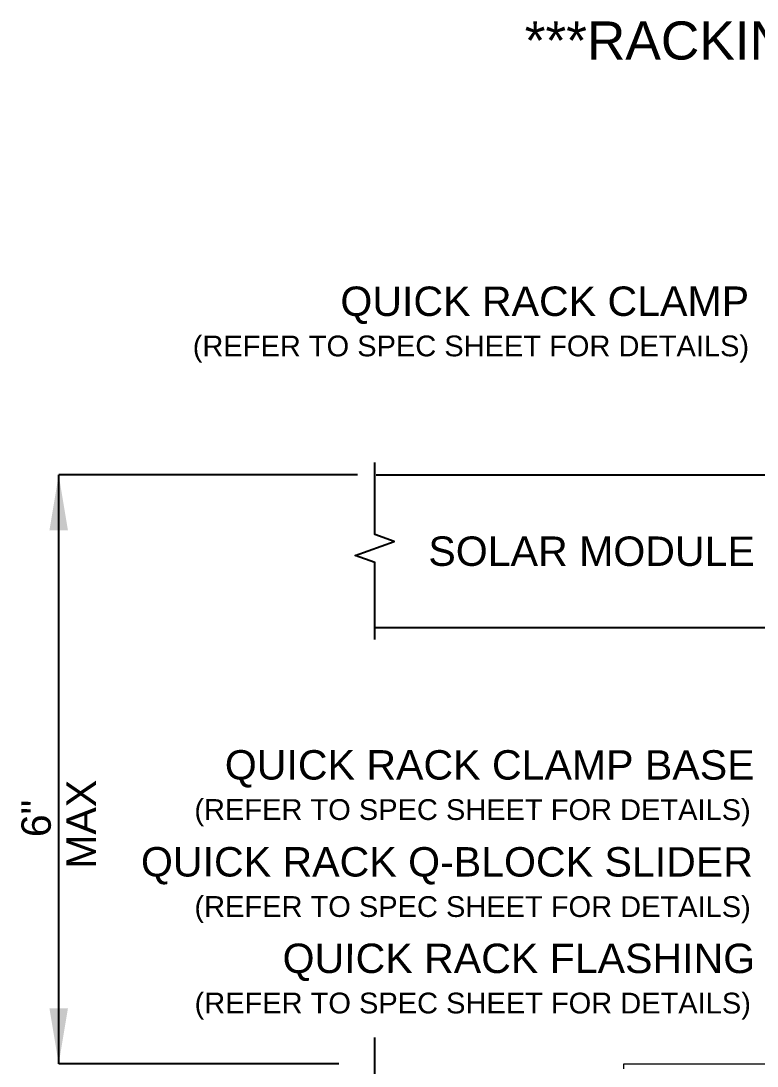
# Model space of a CAD drawing. Header units: feet. Extents: x 1527 to 2118, y 2730 to 2935.
# Drawn here: x 1802.1 to 1898.2, y 2798.5 to 2935 of the extents above; entities that cross this region are included whole.
import ezdxf

# ---------------------------------------------------------------- set-up
doc = ezdxf.new("R2010")
doc.units = ezdxf.units.FT
doc.header["$MEASUREMENT"] = 0
doc.styles.add('TITLE BBLOCK TEXT', font='ARIALUNI.TTF')

msp = doc.modelspace()

# ---------------------------------------------------------------- linework, layer by layer
at = {"color": 1}
for p, q in [((1846.06, 2875.71), (1807.05, 2875.71)), ((1807.05, 2798.8), (1807.05, 2875.71)), ((1843.62, 2798.8), (1807.05, 2798.8))]:
    msp.add_line(p, q, dxfattribs=at)
at = {"color": 6}
for p, q in [((1848.51, 2875.71), (1950.09, 2875.71)), ((1848.32, 2855.8), (1950.09, 2855.8))]:
    msp.add_line(p, q, dxfattribs=at)
at = {"color": 7, "linetype": 'Continuous', "lineweight": 15}
for p, q in [((1880.83, 2798.16), (1880.83, 2798.8)), ((1880.83, 2798.8), (1996.58, 2798.8))]:
    msp.add_line(p, q, dxfattribs=at)
at = {"color": 7, "linetype": 'Continuous', "flags": 128}
for points in [[(1848.32, 2854.2), (1848.32, 2864.25), (1845.78, 2865.18), (1850.86, 2867.02), (1848.32, 2867.94), (1848.32, 2877.31)], [(1848.32, 2748.75), (1848.32, 2771.81), (1845.78, 2772.74), (1850.86, 2774.58), (1848.32, 2775.51), (1848.32, 2802.24)]]:
    msp.add_lwpolyline(points, dxfattribs=at)
at = {"color": 1}
for points in [[(1805.85, 2868.48), (1808.26, 2868.48), (1807.05, 2875.71)], [(1805.85, 2806.04), (1808.26, 2806.04), (1807.05, 2798.8)]]:
    msp.add_solid(points, dxfattribs=at)

# ---------------------------------------------------------------- texts
at = {"color": 2, "insert": (1867.9, 2934.92), "char_height": 4.9766, "width": 113.9229, "attachment_point": 1, "rotation": 359.9886, "style": 'TITLE BBLOCK TEXT'}
msp.add_mtext('***RACKING NOTE TO DESIGNER:', dxfattribs=at)
at = {"color": 7, "style": 'TITLE BBLOCK TEXT'}
for s, insert, char_height, width, attachment_point, rotation in [('\\A1;\\pt561.61;QUICK RACK CLAMP\\P{\\H0.7063x;(REFER TO SPEC SHEET FOR DETAILS)}', (1897.19, 2900.31), 3.8408, 78.3717, 3, 0.0114), ('\\A1;\\pt561.61;SOLAR MODULE', (1855.32, 2867.67), 3.8408, 97.036, 1, 359.9886), ('\\A1;\\pi8.1523,t50.402,569.76;QUICK RACK CLAMP BASE \\P\\pi4.1791,t565.79;{\\H0.7063x;(REFER TO SPEC SHEET FOR DETAILS)}', (1820.59, 2839.77), 3.8408, 76.7898, 1, 359.9886), ('\\A1;MAX', (1808.07, 2824.27), 3.841, 63.1805, 1, 89.9886), ('\\A1;6"', (1802.18, 2828.4), 3.841, 63.1805, 1, 89.9886), ('\\A1;\\pi0.35428,t561.96;QUICK RACK Q-BLOCK SLIDER \\P\\pi7.3377,t568.95;{\\H0.7063x;(REFER TO SPEC SHEET FOR DETAILS)}', (1817.44, 2827.11), 3.8408, 79.9484, 1, 359.9886), ('\\A1;\\pi14.083,t575.69;QUICK RACK FLASHING \\P\\pi2.5936,t564.2;{\\H0.7063x;(REFER TO SPEC SHEET FOR DETAILS)}', (1822.2, 2814.51), 3.8408, 75.2042, 1, 359.9886)]:
    msp.add_mtext(s, dxfattribs=dict(at, insert=insert, char_height=char_height, width=width, attachment_point=attachment_point, rotation=rotation))

doc.saveas('drawing.dxf')
